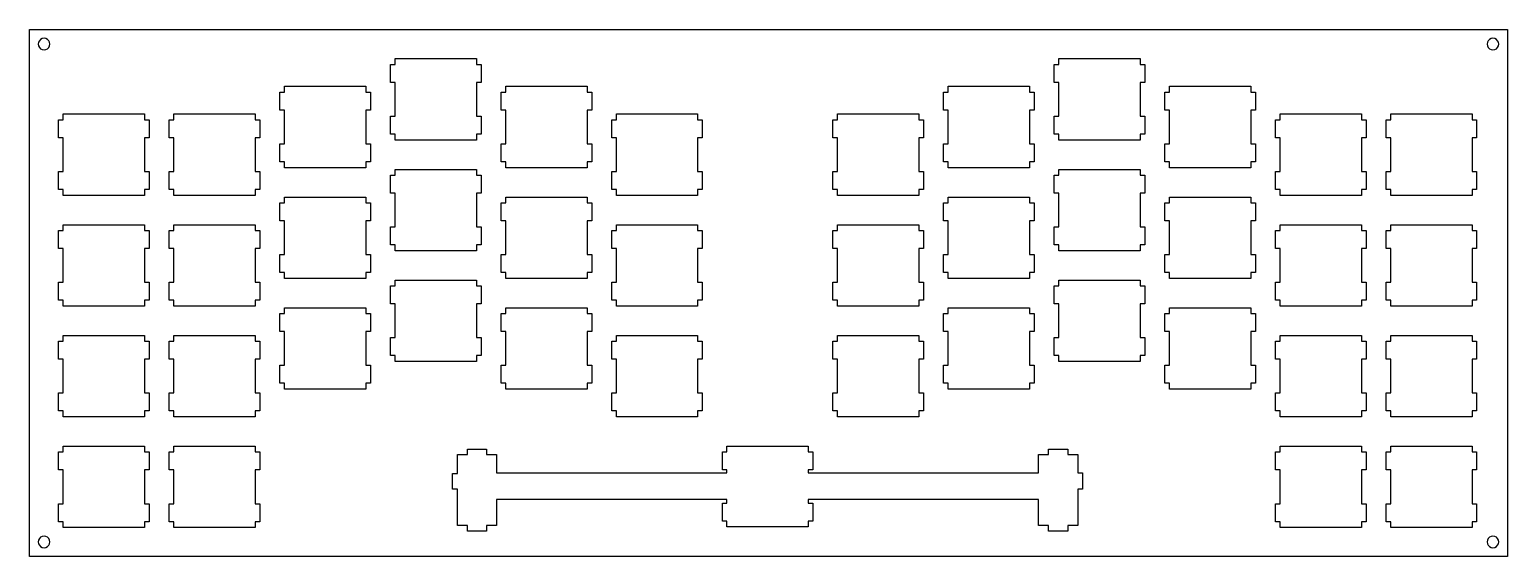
# Model space of a CAD drawing. Extents: x 0 to 2545, y -356 to 550.
import ezdxf

# ---------------------------------------------------------------- set-up
doc = ezdxf.new("R2010")
doc.units = 0

msp = doc.modelspace()

# ---------------------------------------------------------------- linework, layer by layer
for points in [[(0, 550), (2545, 550), (2545, -356.5), (0, -356.5), (0, 550)], [(35, 525), (34.5, 528.1), (33.1, 530.9), (30.9, 533.1), (28.1, 534.5), (25, 535), (21.9, 534.5), (19.1, 533.1), (16.9, 530.9), (15.5, 528.1), (15, 525), (15.5, 521.9), (16.9, 519.1), (19.1, 516.9), (21.9, 515.5), (25, 515), (28.1, 515.5), (30.9, 516.9), (33.1, 519.1), (34.5, 521.9), (35, 525)], [(2530, 525), (2529.5, 528.1), (2528.1, 530.9), (2525.9, 533.1), (2523.1, 534.5), (2520, 535), (2516.9, 534.5), (2514.1, 533.1), (2511.9, 530.9), (2510.5, 528.1), (2510, 525), (2510.5, 521.9), (2511.9, 519.1), (2514.1, 516.9), (2516.9, 515.5), (2520, 515), (2523.1, 515.5), (2525.9, 516.9), (2528.1, 519.1), (2529.5, 521.9), (2530, 525)], [(629.5, 500), (769.5, 500), (769.5, 490), (777.5, 490), (777.5, 459), (769.5, 459), (769.5, 401), (777.5, 401), (777.5, 370), (769.5, 370), (769.5, 360), (629.5, 360), (629.5, 370), (621.5, 370), (621.5, 401), (629.5, 401), (629.5, 459), (621.5, 459), (621.5, 490), (629.5, 490), (629.5, 500)], [(1772.5, 500), (1912.5, 500), (1912.5, 490), (1920.5, 490), (1920.5, 459), (1912.5, 459), (1912.5, 401), (1920.5, 401), (1920.5, 370), (1912.5, 370), (1912.5, 360), (1772.5, 360), (1772.5, 370), (1764.5, 370), (1764.5, 401), (1772.5, 401), (1772.5, 459), (1764.5, 459), (1764.5, 490), (1772.5, 490), (1772.5, 500)], [(439, 452.4), (579, 452.4), (579, 442.4), (587, 442.4), (587, 411.4), (579, 411.4), (579, 353.4), (587, 353.4), (587, 322.4), (579, 322.4), (579, 312.4), (439, 312.4), (439, 322.4), (431, 322.4), (431, 353.4), (439, 353.4), (439, 411.4), (431, 411.4), (431, 442.4), (439, 442.4), (439, 452.4)], [(820, 452.4), (960, 452.4), (960, 442.4), (968, 442.4), (968, 411.4), (960, 411.4), (960, 353.4), (968, 353.4), (968, 322.4), (960, 322.4), (960, 312.4), (820, 312.4), (820, 322.4), (812, 322.4), (812, 353.4), (820, 353.4), (820, 411.4), (812, 411.4), (812, 442.4), (820, 442.4), (820, 452.4)], [(1582, 452.4), (1722, 452.4), (1722, 442.4), (1730, 442.4), (1730, 411.4), (1722, 411.4), (1722, 353.4), (1730, 353.4), (1730, 322.4), (1722, 322.4), (1722, 312.4), (1582, 312.4), (1582, 322.4), (1574, 322.4), (1574, 353.4), (1582, 353.4), (1582, 411.4), (1574, 411.4), (1574, 442.4), (1582, 442.4), (1582, 452.4)], [(1963, 452.4), (2103, 452.4), (2103, 442.4), (2111, 442.4), (2111, 411.4), (2103, 411.4), (2103, 353.4), (2111, 353.4), (2111, 322.4), (2103, 322.4), (2103, 312.4), (1963, 312.4), (1963, 322.4), (1955, 322.4), (1955, 353.4), (1963, 353.4), (1963, 411.4), (1955, 411.4), (1955, 442.4), (1963, 442.4), (1963, 452.4)], [(58, 404.8), (198, 404.8), (198, 394.8), (206, 394.8), (206, 363.8), (198, 363.8), (198, 305.8), (206, 305.8), (206, 274.8), (198, 274.8), (198, 264.8), (58, 264.8), (58, 274.8), (50, 274.8), (50, 305.8), (58, 305.8), (58, 363.8), (50, 363.8), (50, 394.8), (58, 394.8), (58, 404.8)], [(248.5, 404.8), (388.5, 404.8), (388.5, 394.8), (396.5, 394.8), (396.5, 363.8), (388.5, 363.8), (388.5, 305.8), (396.5, 305.8), (396.5, 274.8), (388.5, 274.8), (388.5, 264.8), (248.5, 264.8), (248.5, 274.8), (240.5, 274.8), (240.5, 305.8), (248.5, 305.8), (248.5, 363.8), (240.5, 363.8), (240.5, 394.8), (248.5, 394.8), (248.5, 404.8)], [(1010.5, 404.8), (1150.5, 404.8), (1150.5, 394.8), (1158.5, 394.8), (1158.5, 363.8), (1150.5, 363.8), (1150.5, 305.8), (1158.5, 305.8), (1158.5, 274.8), (1150.5, 274.8), (1150.5, 264.8), (1010.5, 264.8), (1010.5, 274.8), (1002.5, 274.8), (1002.5, 305.8), (1010.5, 305.8), (1010.5, 363.8), (1002.5, 363.8), (1002.5, 394.8), (1010.5, 394.8), (1010.5, 404.8)], [(1391.5, 404.8), (1531.5, 404.8), (1531.5, 394.8), (1539.5, 394.8), (1539.5, 363.8), (1531.5, 363.8), (1531.5, 305.8), (1539.5, 305.8), (1539.5, 274.8), (1531.5, 274.8), (1531.5, 264.8), (1391.5, 264.8), (1391.5, 274.8), (1383.5, 274.8), (1383.5, 305.8), (1391.5, 305.8), (1391.5, 363.8), (1383.5, 363.8), (1383.5, 394.8), (1391.5, 394.8), (1391.5, 404.8)], [(2153.5, 404.8), (2293.5, 404.8), (2293.5, 394.8), (2301.5, 394.8), (2301.5, 363.8), (2293.5, 363.8), (2293.5, 305.8), (2301.5, 305.8), (2301.5, 274.8), (2293.5, 274.8), (2293.5, 264.8), (2153.5, 264.8), (2153.5, 274.8), (2145.5, 274.8), (2145.5, 305.8), (2153.5, 305.8), (2153.5, 363.8), (2145.5, 363.8), (2145.5, 394.8), (2153.5, 394.8), (2153.5, 404.8)], [(2344, 404.8), (2484, 404.8), (2484, 394.8), (2492, 394.8), (2492, 363.8), (2484, 363.8), (2484, 305.8), (2492, 305.8), (2492, 274.8), (2484, 274.8), (2484, 264.8), (2344, 264.8), (2344, 274.8), (2336, 274.8), (2336, 305.8), (2344, 305.8), (2344, 363.8), (2336, 363.8), (2336, 394.8), (2344, 394.8), (2344, 404.8)], [(629.5, 309.5), (769.5, 309.5), (769.5, 299.5), (777.5, 299.5), (777.5, 268.5), (769.5, 268.5), (769.5, 210.5), (777.5, 210.5), (777.5, 179.5), (769.5, 179.5), (769.5, 169.5), (629.5, 169.5), (629.5, 179.5), (621.5, 179.5), (621.5, 210.5), (629.5, 210.5), (629.5, 268.5), (621.5, 268.5), (621.5, 299.5), (629.5, 299.5), (629.5, 309.5)], [(1772.5, 309.5), (1912.5, 309.5), (1912.5, 299.5), (1920.5, 299.5), (1920.5, 268.5), (1912.5, 268.5), (1912.5, 210.5), (1920.5, 210.5), (1920.5, 179.5), (1912.5, 179.5), (1912.5, 169.5), (1772.5, 169.5), (1772.5, 179.5), (1764.5, 179.5), (1764.5, 210.5), (1772.5, 210.5), (1772.5, 268.5), (1764.5, 268.5), (1764.5, 299.5), (1772.5, 299.5), (1772.5, 309.5)], [(439, 261.9), (579, 261.9), (579, 251.9), (587, 251.9), (587, 220.9), (579, 220.9), (579, 162.9), (587, 162.9), (587, 131.9), (579, 131.9), (579, 121.9), (439, 121.9), (439, 131.9), (431, 131.9), (431, 162.9), (439, 162.9), (439, 220.9), (431, 220.9), (431, 251.9), (439, 251.9), (439, 261.9)], [(820, 261.9), (960, 261.9), (960, 251.9), (968, 251.9), (968, 220.9), (960, 220.9), (960, 162.9), (968, 162.9), (968, 131.9), (960, 131.9), (960, 121.9), (820, 121.9), (820, 131.9), (812, 131.9), (812, 162.9), (820, 162.9), (820, 220.9), (812, 220.9), (812, 251.9), (820, 251.9), (820, 261.9)], [(1582, 261.9), (1722, 261.9), (1722, 251.9), (1730, 251.9), (1730, 220.9), (1722, 220.9), (1722, 162.9), (1730, 162.9), (1730, 131.9), (1722, 131.9), (1722, 121.9), (1582, 121.9), (1582, 131.9), (1574, 131.9), (1574, 162.9), (1582, 162.9), (1582, 220.9), (1574, 220.9), (1574, 251.9), (1582, 251.9), (1582, 261.9)], [(1963, 261.9), (2103, 261.9), (2103, 251.9), (2111, 251.9), (2111, 220.9), (2103, 220.9), (2103, 162.9), (2111, 162.9), (2111, 131.9), (2103, 131.9), (2103, 121.9), (1963, 121.9), (1963, 131.9), (1955, 131.9), (1955, 162.9), (1963, 162.9), (1963, 220.9), (1955, 220.9), (1955, 251.9), (1963, 251.9), (1963, 261.9)], [(58, 214.2), (198, 214.2), (198, 204.2), (206, 204.2), (206, 173.2), (198, 173.2), (198, 115.2), (206, 115.2), (206, 84.2), (198, 84.2), (198, 74.2), (58, 74.2), (58, 84.2), (50, 84.2), (50, 115.2), (58, 115.2), (58, 173.2), (50, 173.2), (50, 204.2), (58, 204.2), (58, 214.2)], [(248.5, 214.2), (388.5, 214.2), (388.5, 204.2), (396.5, 204.2), (396.5, 173.2), (388.5, 173.2), (388.5, 115.2), (396.5, 115.2), (396.5, 84.2), (388.5, 84.2), (388.5, 74.2), (248.5, 74.2), (248.5, 84.2), (240.5, 84.2), (240.5, 115.2), (248.5, 115.2), (248.5, 173.2), (240.5, 173.2), (240.5, 204.2), (248.5, 204.2), (248.5, 214.2)], [(1010.5, 214.2), (1150.5, 214.2), (1150.5, 204.2), (1158.5, 204.2), (1158.5, 173.2), (1150.5, 173.2), (1150.5, 115.2), (1158.5, 115.2), (1158.5, 84.2), (1150.5, 84.2), (1150.5, 74.2), (1010.5, 74.2), (1010.5, 84.2), (1002.5, 84.2), (1002.5, 115.2), (1010.5, 115.2), (1010.5, 173.2), (1002.5, 173.2), (1002.5, 204.2), (1010.5, 204.2), (1010.5, 214.2)], [(1391.5, 214.2), (1531.5, 214.2), (1531.5, 204.2), (1539.5, 204.2), (1539.5, 173.2), (1531.5, 173.2), (1531.5, 115.2), (1539.5, 115.2), (1539.5, 84.2), (1531.5, 84.2), (1531.5, 74.2), (1391.5, 74.2), (1391.5, 84.2), (1383.5, 84.2), (1383.5, 115.2), (1391.5, 115.2), (1391.5, 173.2), (1383.5, 173.2), (1383.5, 204.2), (1391.5, 204.2), (1391.5, 214.2)], [(2153.5, 214.2), (2293.5, 214.2), (2293.5, 204.2), (2301.5, 204.2), (2301.5, 173.2), (2293.5, 173.2), (2293.5, 115.2), (2301.5, 115.2), (2301.5, 84.2), (2293.5, 84.2), (2293.5, 74.2), (2153.5, 74.2), (2153.5, 84.2), (2145.5, 84.2), (2145.5, 115.2), (2153.5, 115.2), (2153.5, 173.2), (2145.5, 173.2), (2145.5, 204.2), (2153.5, 204.2), (2153.5, 214.2)], [(2344, 214.2), (2484, 214.2), (2484, 204.2), (2492, 204.2), (2492, 173.2), (2484, 173.2), (2484, 115.2), (2492, 115.2), (2492, 84.2), (2484, 84.2), (2484, 74.2), (2344, 74.2), (2344, 84.2), (2336, 84.2), (2336, 115.2), (2344, 115.2), (2344, 173.2), (2336, 173.2), (2336, 204.2), (2344, 204.2), (2344, 214.2)], [(629.5, 119), (769.5, 119), (769.5, 109), (777.5, 109), (777.5, 78), (769.5, 78), (769.5, 20), (777.5, 20), (777.5, -11), (769.5, -11), (769.5, -21), (629.5, -21), (629.5, -11), (621.5, -11), (621.5, 20), (629.5, 20), (629.5, 78), (621.5, 78), (621.5, 109), (629.5, 109), (629.5, 119)], [(1772.5, 119), (1912.5, 119), (1912.5, 109), (1920.5, 109), (1920.5, 78), (1912.5, 78), (1912.5, 20), (1920.5, 20), (1920.5, -11), (1912.5, -11), (1912.5, -21), (1772.5, -21), (1772.5, -11), (1764.5, -11), (1764.5, 20), (1772.5, 20), (1772.5, 78), (1764.5, 78), (1764.5, 109), (1772.5, 109), (1772.5, 119)], [(439, 71.4), (579, 71.4), (579, 61.4), (587, 61.4), (587, 30.4), (579, 30.4), (579, -27.6), (587, -27.6), (587, -58.6), (579, -58.6), (579, -68.6), (439, -68.6), (439, -58.6), (431, -58.6), (431, -27.6), (439, -27.6), (439, 30.4), (431, 30.4), (431, 61.4), (439, 61.4), (439, 71.4)], [(820, 71.4), (960, 71.4), (960, 61.4), (968, 61.4), (968, 30.4), (960, 30.4), (960, -27.6), (968, -27.6), (968, -58.6), (960, -58.6), (960, -68.6), (820, -68.6), (820, -58.6), (812, -58.6), (812, -27.6), (820, -27.6), (820, 30.4), (812, 30.4), (812, 61.4), (820, 61.4), (820, 71.4)], [(1582, 71.4), (1722, 71.4), (1722, 61.4), (1730, 61.4), (1730, 30.4), (1722, 30.4), (1722, -27.6), (1730, -27.6), (1730, -58.6), (1722, -58.6), (1722, -68.6), (1582, -68.6), (1582, -58.6), (1574, -58.6), (1574, -27.6), (1582, -27.6), (1582, 30.4), (1574, 30.4), (1574, 61.4), (1582, 61.4), (1582, 71.4)], [(1963, 71.4), (2103, 71.4), (2103, 61.4), (2111, 61.4), (2111, 30.4), (2103, 30.4), (2103, -27.6), (2111, -27.6), (2111, -58.6), (2103, -58.6), (2103, -68.6), (1963, -68.6), (1963, -58.6), (1955, -58.6), (1955, -27.6), (1963, -27.6), (1963, 30.4), (1955, 30.4), (1955, 61.4), (1963, 61.4), (1963, 71.4)], [(58, 23.8), (198, 23.8), (198, 13.8), (206, 13.8), (206, -17.2), (198, -17.2), (198, -75.2), (206, -75.2), (206, -106.2), (198, -106.2), (198, -116.2), (58, -116.2), (58, -106.2), (50, -106.2), (50, -75.2), (58, -75.2), (58, -17.2), (50, -17.2), (50, 13.8), (58, 13.8), (58, 23.8)], [(248.5, 23.8), (388.5, 23.8), (388.5, 13.8), (396.5, 13.8), (396.5, -17.2), (388.5, -17.2), (388.5, -75.2), (396.5, -75.2), (396.5, -106.2), (388.5, -106.2), (388.5, -116.2), (248.5, -116.2), (248.5, -106.2), (240.5, -106.2), (240.5, -75.2), (248.5, -75.2), (248.5, -17.2), (240.5, -17.2), (240.5, 13.8), (248.5, 13.8), (248.5, 23.8)], [(1010.5, 23.8), (1150.5, 23.8), (1150.5, 13.8), (1158.5, 13.8), (1158.5, -17.2), (1150.5, -17.2), (1150.5, -75.2), (1158.5, -75.2), (1158.5, -106.2), (1150.5, -106.2), (1150.5, -116.2), (1010.5, -116.2), (1010.5, -106.2), (1002.5, -106.2), (1002.5, -75.2), (1010.5, -75.2), (1010.5, -17.2), (1002.5, -17.2), (1002.5, 13.8), (1010.5, 13.8), (1010.5, 23.8)], [(1391.5, 23.8), (1531.5, 23.8), (1531.5, 13.8), (1539.5, 13.8), (1539.5, -17.2), (1531.5, -17.2), (1531.5, -75.2), (1539.5, -75.2), (1539.5, -106.2), (1531.5, -106.2), (1531.5, -116.2), (1391.5, -116.2), (1391.5, -106.2), (1383.5, -106.2), (1383.5, -75.2), (1391.5, -75.2), (1391.5, -17.2), (1383.5, -17.2), (1383.5, 13.8), (1391.5, 13.8), (1391.5, 23.8)], [(2153.5, 23.8), (2293.5, 23.8), (2293.5, 13.8), (2301.5, 13.8), (2301.5, -17.2), (2293.5, -17.2), (2293.5, -75.2), (2301.5, -75.2), (2301.5, -106.2), (2293.5, -106.2), (2293.5, -116.2), (2153.5, -116.2), (2153.5, -106.2), (2145.5, -106.2), (2145.5, -75.2), (2153.5, -75.2), (2153.5, -17.2), (2145.5, -17.2), (2145.5, 13.8), (2153.5, 13.8), (2153.5, 23.8)], [(2344, 23.8), (2484, 23.8), (2484, 13.8), (2492, 13.8), (2492, -17.2), (2484, -17.2), (2484, -75.2), (2492, -75.2), (2492, -106.2), (2484, -106.2), (2484, -116.2), (2344, -116.2), (2344, -106.2), (2336, -106.2), (2336, -75.2), (2344, -75.2), (2344, -17.2), (2336, -17.2), (2336, 13.8), (2344, 13.8), (2344, 23.8)], [(58, -166.8), (198, -166.8), (198, -176.8), (206, -176.8), (206, -207.8), (198, -207.8), (198, -265.8), (206, -265.8), (206, -296.8), (198, -296.8), (198, -306.8), (58, -306.8), (58, -296.8), (50, -296.8), (50, -265.8), (58, -265.8), (58, -207.8), (50, -207.8), (50, -176.8), (58, -176.8), (58, -166.8)], [(248.5, -166.8), (388.5, -166.8), (388.5, -176.8), (396.5, -176.8), (396.5, -207.8), (388.5, -207.8), (388.5, -265.8), (396.5, -265.8), (396.5, -296.8), (388.5, -296.8), (388.5, -306.8), (248.5, -306.8), (248.5, -296.8), (240.5, -296.8), (240.5, -265.8), (248.5, -265.8), (248.5, -207.8), (240.5, -207.8), (240.5, -176.8), (248.5, -176.8), (248.5, -166.8)], [(1201, -166.8), (1341, -166.8), (1341, -176.8), (1349, -176.8), (1349, -207.8), (1341, -207.8), (1341, -212.8), (1737.7, -212.8), (1737.7, -181.4), (1754.9, -181.4), (1754.9, -172.2), (1787.9, -172.2), (1787.9, -181.4), (1805.1, -181.4), (1805.1, -212.8), (1813.4, -212.8), (1813.4, -240.8), (1805.1, -240.8), (1805.1, -303.4), (1787.9, -303.4), (1787.9, -313.2), (1754.9, -313.2), (1754.9, -303.4), (1737.7, -303.4), (1737.7, -258.8), (1341, -258.8), (1341, -264.8), (1349, -264.8), (1349, -295.8), (1341, -295.8), (1341, -305.8), (1201, -305.8), (1201, -295.8), (1193, -295.8), (1193, -264.8), (1201, -264.8), (1201, -258.8), (804.3, -258.8), (804.3, -303.4), (787.1, -303.4), (787.1, -313.2), (754.1, -313.2), (754.1, -303.4), (736.9, -303.4), (736.9, -240.8), (728.6, -240.8), (728.6, -213.8), (736.9, -213.8), (736.9, -181.4), (754.1, -181.4), (754.1, -172.2), (787.1, -172.2), (787.1, -181.4), (804.3, -181.4), (804.3, -212.8), (1201, -212.8), (1201, -207.8), (1193, -207.8), (1193, -176.8), (1201, -176.8), (1201, -166.8)], [(2153.5, -166.8), (2293.5, -166.8), (2293.5, -176.8), (2301.5, -176.8), (2301.5, -207.8), (2293.5, -207.8), (2293.5, -265.8), (2301.5, -265.8), (2301.5, -296.8), (2293.5, -296.8), (2293.5, -306.8), (2153.5, -306.8), (2153.5, -296.8), (2145.5, -296.8), (2145.5, -265.8), (2153.5, -265.8), (2153.5, -207.8), (2145.5, -207.8), (2145.5, -176.8), (2153.5, -176.8), (2153.5, -166.8)], [(2344, -166.8), (2484, -166.8), (2484, -176.8), (2492, -176.8), (2492, -207.8), (2484, -207.8), (2484, -265.8), (2492, -265.8), (2492, -296.8), (2484, -296.8), (2484, -306.8), (2344, -306.8), (2344, -296.8), (2336, -296.8), (2336, -265.8), (2344, -265.8), (2344, -207.8), (2336, -207.8), (2336, -176.8), (2344, -176.8), (2344, -166.8)], [(35, -331.5), (34.5, -328.4), (33.1, -325.6), (30.9, -323.4), (28.1, -322), (25, -321.5), (21.9, -322), (19.1, -323.4), (16.9, -325.6), (15.5, -328.4), (15, -331.5), (15.5, -334.6), (16.9, -337.4), (19.1, -339.6), (21.9, -341), (25, -341.5), (28.1, -341), (30.9, -339.6), (33.1, -337.4), (34.5, -334.6), (35, -331.5)], [(2530, -331.5), (2529.5, -328.4), (2528.1, -325.6), (2525.9, -323.4), (2523.1, -322), (2520, -321.5), (2516.9, -322), (2514.1, -323.4), (2511.9, -325.6), (2510.5, -328.4), (2510, -331.5), (2510.5, -334.6), (2511.9, -337.4), (2514.1, -339.6), (2516.9, -341), (2520, -341.5), (2523.1, -341), (2525.9, -339.6), (2528.1, -337.4), (2529.5, -334.6), (2530, -331.5)]]:
    msp.add_lwpolyline(points)

doc.saveas('drawing.dxf')
